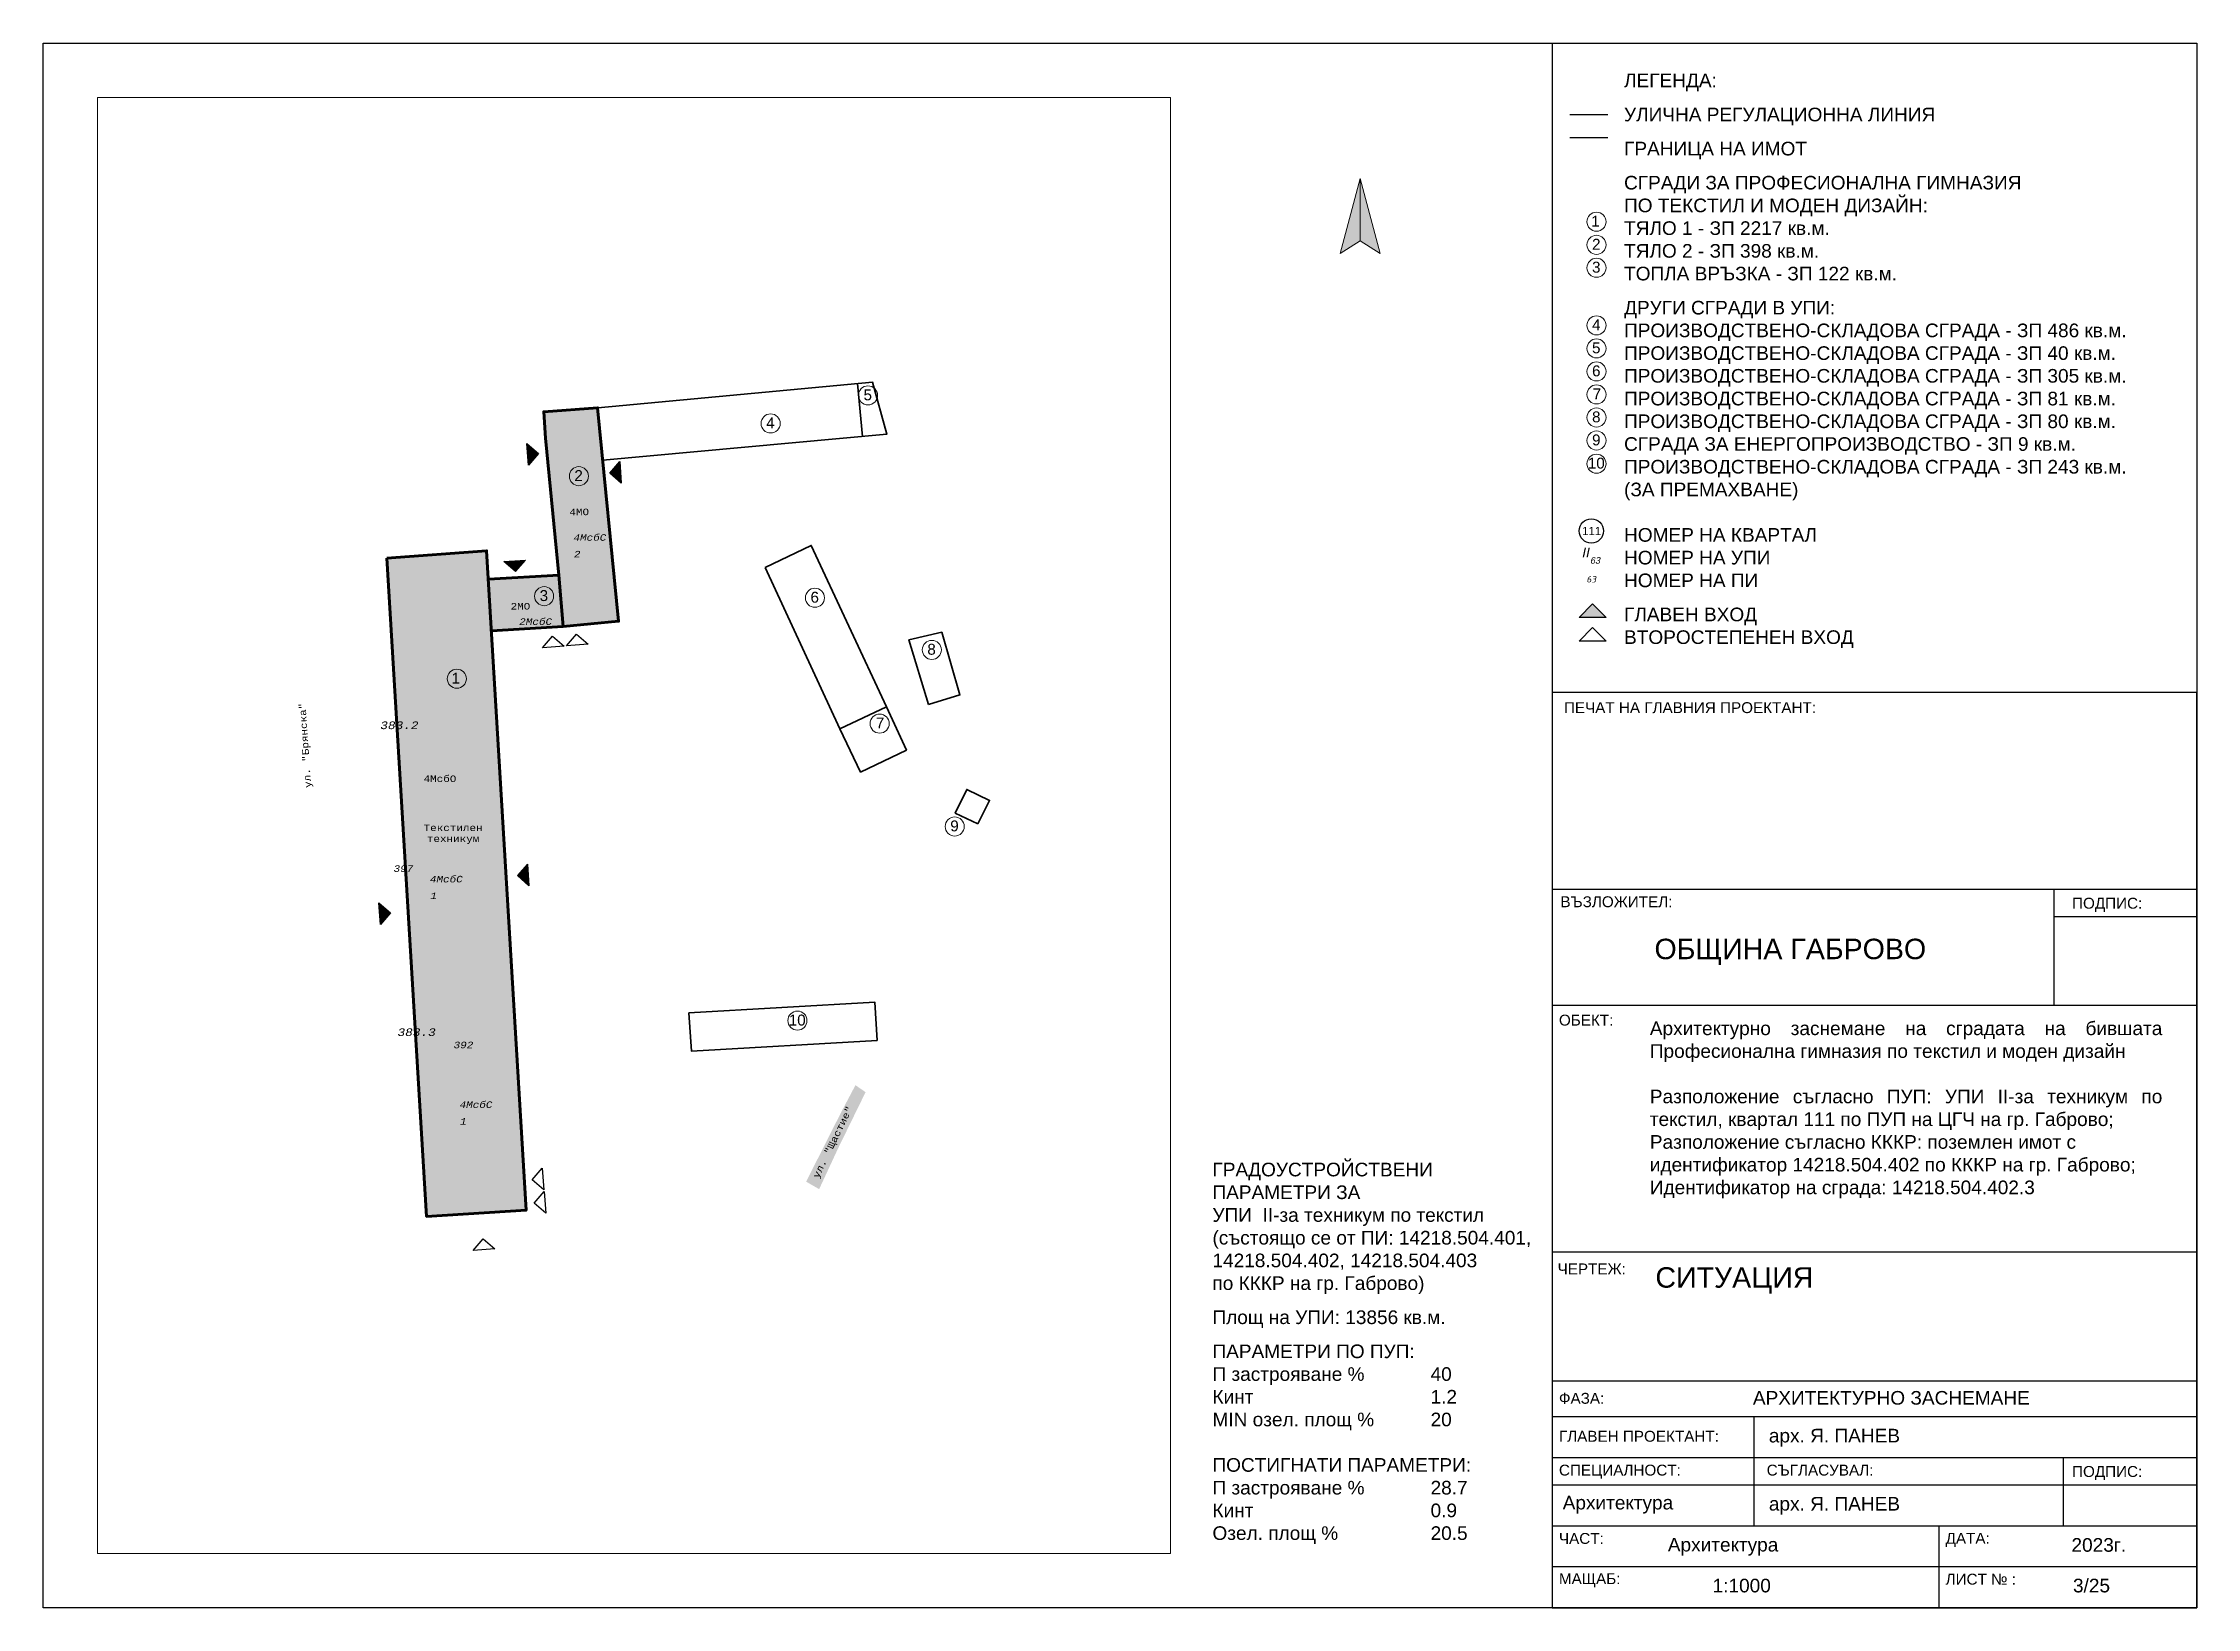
# Paper-space layout 'СИТУАЦИЯ' of a CAD drawing. Header units: inches, sheet in millimetres. Extents: x 20 to 415, y 5 to 292.
# The model-space entities are those that its viewports show. They can reach past a viewport. Long polylines and large blocks are cut down to what shows.
import ezdxf

# ---------------------------------------------------------------- set-up
doc = ezdxf.new("R2010")
doc.units = ezdxf.units.IN
doc.header["$MEASUREMENT"] = 0
for name, color, linetype, lineweight in [('Входове', 252, 'Continuous', 25), ('Ситуация дебела линия', 7, 'Continuous', 70), ('Ситуация тънка линия', 7, 'Continuous', 35)]:
    doc.layers.add(name, color=color, linetype=linetype, lineweight=lineweight)
doc.layers.add('Ситуация текст', color=7, linetype='Continuous', lineweight=18, transparency=0.25)
doc.layers.add('Ситуация щрих', color=7, linetype='Continuous', lineweight=18, true_color=0xdbdbdb, transparency=0.25)
doc.styles.add('Arial', font='arial.ttf')
doc.styles.get("Standard").update_dxf_attribs({"font": 'arial.ttf'})
doc.styles.add('STYLE007', font='COMPLEX', dxfattribs={"width": 2, "oblique": 10, "height": 2})

msp = doc.modelspace()

# ---------------------------------------------------------------- hatches: boundary and pattern name
at = {"layer": 'Входове', "ltscale": 10}
h = msp.add_hatch(color=256, dxfattribs=at)
h.dxf.hatch_style = 1
h.paths.add_polyline_path([(-32156.2, 58511.1), (-31972.4, 58724), (-32185.3, 58907.8)])
h = msp.add_hatch(color=256, dxfattribs=at)
h.dxf.hatch_style = 1
h.paths.add_polyline_path([(-30480.5, 58579.9), (-30664.3, 58367), (-30451.4, 58183.2)])
h = msp.add_hatch(color=256, dxfattribs=at)
h.dxf.hatch_style = 1
h.paths.add_polyline_path([(-32607.6, 56743.9), (-32394.7, 56560.2), (-32210.9, 56773.1)])
h = msp.add_hatch(color=256, dxfattribs=at)
h.dxf.hatch_style = 1
h.paths.add_polyline_path([(-32174.1, 51197), (-32357.8, 50984.1), (-32144.9, 50800.3)])
h = msp.add_hatch(color=256, dxfattribs=at)
h.dxf.hatch_style = 1
h.paths.add_polyline_path([(-34867.6, 50090.9), (-34683.8, 50303.8), (-34896.8, 50487.6)])
at = {"layer": 'Ситуация щрих', "ltscale": 50, "transparency": 33554503}
h = msp.add_hatch(color=256, dxfattribs=at)
h.dxf.hatch_style = 1
h.paths.add_polyline_path([(-31598.5, 56496.6), (-31519.7, 55550.8), (-30501.6, 55648.7), (-30885.4, 59564.5), (-31873.5, 59490.6), (-31841.3, 59010.6)])
h.paths.add_polyline_path([(-31519.7, 55550.8), (-31598.5, 56496.6), (-32889.7, 56421.5), (-32833, 55472.2)])
h.paths.add_polyline_path([(-34021.9, 44733.8), (-32197.6, 44848.3), (-32920.9, 56942.6), (-34751.7, 56808)])
at = {"layer": 'Ситуация щрих', "ltscale": 10, "true_color": 0xffffff}
h = msp.add_hatch(color=7, dxfattribs=at)
h.dxf.hatch_style = 1
h.paths.add_polyline_path([(-25971.9, 47013.8), (-26157.8, 47141.3), (-26419.5, 46645.4), (-27061.9, 45372.2), (-26823.5, 45234.6), (-26474.6, 45985.9)])

# ---------------------------------------------------------------- linework, layer by layer
at = {"layer": 'Входове', "ltscale": 10}
for p, q in [((-32185.3, 58907.8), (-31972.4, 58724)), ((-32156.2, 58511.1), (-32185.3, 58907.8)), ((-31972.4, 58724), (-32156.2, 58511.1)), ((-30664.3, 58367), (-30480.5, 58579.9)), ((-30480.5, 58579.9), (-30451.4, 58183.2)), ((-30451.4, 58183.2), (-30664.3, 58367)), ((-32607.6, 56743.9), (-32210.9, 56773.1)), ((-32394.7, 56560.2), (-32607.6, 56743.9)), ((-32210.9, 56773.1), (-32394.7, 56560.2)), ((-31897.3, 55165.2), (-31713.6, 55378.1)), ((-31713.6, 55378.1), (-31500.6, 55194.3)), ((-31459.1, 55201.9), (-31275.3, 55414.8)), ((-31275.3, 55414.8), (-31062.4, 55231)), ((-31500.6, 55194.3), (-31897.3, 55165.2)), ((-31062.4, 55231), (-31459.1, 55201.9)), ((-32357.8, 50984.1), (-32174.1, 51197)), ((-32144.9, 50800.3), (-32357.8, 50984.1)), ((-32174.1, 51197), (-32144.9, 50800.3)), ((-34896.8, 50487.6), (-34683.8, 50303.8)), ((-34867.6, 50090.9), (-34896.8, 50487.6)), ((-34683.8, 50303.8), (-34867.6, 50090.9)), ((-32085.9, 45404.5), (-31902.2, 45617.4)), ((-31902.2, 45617.4), (-31873, 45220.8)), ((-31873, 45220.8), (-32085.9, 45404.5)), ((-32051.7, 44978.7), (-31868, 45191.6)), ((-31868, 45191.6), (-31838.8, 44795)), ((-31838.8, 44795), (-32051.7, 44978.7)), ((-33170.1, 44112.2), (-32986.3, 44325.1)), ((-32986.3, 44325.1), (-32773.4, 44141.4)), ((-32773.4, 44141.4), (-33170.1, 44112.2))]:
    msp.add_line(p, q, dxfattribs=at)
at = {"layer": 'Ситуация дебела линия', "ltscale": 50}
for points in [[(-31519.7, 55550.8), (-30501.6, 55648.7), (-30885.4, 59564.5), (-31873.5, 59490.6), (-31841.3, 59010.6), (-31598.5, 56496.6), (-31519.7, 55550.8)], [(-34751.7, 56808), (-34021.9, 44733.8), (-32197.6, 44848.3), (-32920.9, 56942.6), (-34751.7, 56808)], [(-31598.5, 56496.6), (-32889.7, 56421.5)], [(-31519.7, 55550.8), (-32833, 55472.2)]]:
    msp.add_lwpolyline(points, dxfattribs=at)
at = {"layer": 'Ситуация тънка линия', "ltscale": 50}
for p, q in [((-26027.5, 59037.5), (-26117.8, 60008.3)), ((-26443.2, 53679.1), (-25588.1, 54080.9))]:
    msp.add_line(p, q, dxfattribs=at)
for points in [[(-30790.9, 58602.1), (-25581.8, 59078.3), (-25844.6, 60033.7), (-30885.2, 59564.6)], [(-29211.1, 48469.6), (-29163.8, 47764.4), (-25761.6, 47963.4), (-25802.9, 48664.5), (-29211.1, 48469.6)]]:
    msp.add_lwpolyline(points, dxfattribs=at)
for points in [[(-27815.3, 56634.5), (-26443.2, 53679.1), (-26065.1, 52884.5), (-25223.6, 53288.3), (-25588.1, 54080.9), (-26968.3, 57041.5)], [(-24818.5, 54121.4), (-25177.3, 55310.6), (-24573.7, 55447.5), (-24242.5, 54298.5)], [(-23915.9, 51933.2), (-24327.3, 52131.8), (-24117.9, 52565.9), (-23697.9, 52363.2)]]:
    msp.add_lwpolyline(points, close=True, dxfattribs=at)

# ---------------------------------------------------------------- texts
at = {"layer": 'Ситуация текст', "ltscale": 50, "attachment_point": 1}
for s, width, heights, insert, char_height in [('{\\fCourier New|b0|i0|c0|p49;4\\fCourier New|b0|i0|c204|p49;М\\fCourier New|b0|i0|c0|p49;O}', 754.167, [329.9], (-31403.4, 57715.1), 120), ('{\\fCourier New|b0|i0|c0|p49;2\\fCourier New|b0|i0|c204|p49;М\\fCourier New|b0|i0|c0|p49;O}', 754.167, [329.9], (-32481.8, 55984.7), 120), ('{\\fCourier New|b0|i1|c0|p49;383.2}', 968.688, [328.1], (-34872, 53811.8), 140), ('{\\fCourier New|b0|i0|c0|p49;4\\fCourier New|b0|i0|c204|p49;Мсб\\fCourier New|b0|i0|c0|p49;O}', 754.167, [329.9], (-34077.7, 52821.5), 120), ('\\pxqc;{\\fCourier New|b0|i0|c204|p49;Текстилен\\fCourier New|b0|i0|c0|p49;\\P\\fCourier New|b0|i0|c204|p49;техникум}', 1717.333, [687.9], (-34395.6, 51922.1), 120), ('{\\fCourier New|b0|i1|c0|p49;397}', 619.801, [246.4], (-34627.3, 51173.5), 120), ('{\\fCourier New|b0|i1|c0|p49;383.3}', 812.765, [191.9], (-34555.7, 48182.8), 140), ('{\\fCourier New|b0|i1|c0|p49;392}', 595.697, [169.2], (-33526.5, 47939.2), 120)]:
    msp.add_mtext_dynamic_manual_height_columns(s, width=width, gutter_width=1000, heights=heights, dxfattribs=dict(at, insert=insert, char_height=char_height))
at = {"layer": 'Ситуация текст', "color": 251, "ltscale": 50, "true_color": 0x636466, "char_height": 120, "attachment_point": 1}
for s, width, heights, insert in [('{\\fCourier New|b0|i1|c0|p49;4\\fCourier New|b0|i1|c204|p49;МсбС}', 697.953, [240.7], (-31328.7, 57245.9)), ('{\\fCourier New|b0|i1|c0|p49;2}', 280.119, [222.1], (-31321.3, 56940.3)), ('{\\fCourier New|b0|i1|c0|p49;2\\fCourier New|b0|i1|c204|p49;МсбС}', 697.953, [240.7], (-32323.2, 55702.8)), ('{\\fCourier New|b0|i1|c0|p49;4\\fCourier New|b0|i1|c204|p49;МсбС}', 745.124, [307.6], (-33961.2, 50980.4)), ('{\\fCourier New|b0|i1|c0|p49;1}', 197.853, [187.7], (-33953.8, 50674.8)), ('{\\fCourier New|b0|i1|c0|p49;4\\fCourier New|b0|i1|c204|p49;МсбС}', 697.953, [240.7], (-33417.2, 46843.4)), ('{\\fCourier New|b0|i1|c0|p49;1}', 280.119, [222.1], (-33409.7, 46537.8))]:
    msp.add_mtext_dynamic_manual_height_columns(s, width=width, gutter_width=1000, heights=heights, dxfattribs=dict(at, insert=insert))
at = {"layer": 'Ситуация текст', "ltscale": 50, "char_height": 120, "attachment_point": 1}
for s, insert, rotation in [('\\pxqc;{\\fCourier New|b0|i0|c204|p49;ул. "Брянска"}', (-36251.7, 52512.6), 93.93998), ('\\pxqc;{\\fCourier New|b0|i0|c204|p49;ул. "Щастие"}', (-27005, 45352.2), 63.98564)]:
    msp.add_mtext_dynamic_manual_height_columns(s, width=1717.333, gutter_width=1000, heights=[687.9], dxfattribs=dict(at, insert=insert, rotation=rotation))

psp = doc.layouts.new('СИТУАЦИЯ')

# ---------------------------------------------------------------- hatches: boundary and pattern name
at = {"ltscale": 10, "true_color": 0x636466}
h = psp.add_hatch(color=251, dxfattribs=at)
h.dxf.hatch_style = 1
h.paths.add_polyline_path([(306.65, 186.66), (304.16, 189.14), (301.67, 186.66)])
at = {"layer": 'Ситуация дебела линия', "ltscale": 50}
h = psp.add_hatch(color=256, dxfattribs=at)
h.dxf.hatch_style = 1
h.paths.add_polyline_path([(261.52, 267.14), (257.85, 253.42), (261.52, 255.73)])
h = psp.add_hatch(color=256, dxfattribs=at)
h.dxf.hatch_style = 1
h.paths.add_polyline_path([(261.52, 267.14), (261.52, 255.73), (265.2, 253.42)])

# ---------------------------------------------------------------- linework, layer by layer
for p, q in [((296.74, 292), (296.74, 5.01)), ((414.99, 172.91), (296.74, 172.91)), ((414.99, 5.01), (414.99, 172.91)), ((414.99, 136.74), (296.74, 136.74)), ((388.73, 136.74), (388.73, 115.49)), ((414.99, 131.74), (388.73, 131.74)), ((414.99, 115.49), (296.74, 115.49)), ((414.99, 70.27), (296.74, 70.27)), ((414.99, 46.61), (296.74, 46.61)), ((414.99, 40.03), (296.74, 40.03)), ((333.73, 40.03), (333.73, 20.03)), ((414.99, 32.53), (296.74, 32.53)), ((390.45, 32.53), (390.45, 20.03)), ((414.99, 27.53), (296.74, 27.53)), ((414.99, 20.03), (296.74, 20.03)), ((414.99, 20.03), (296.74, 20.03)), ((367.65, 20.03), (367.65, 5.01)), ((414.99, 12.53), (296.74, 12.53)), ((296.74, 5.01), (414.99, 5.01))]:
    psp.add_line(p, q)
at = {"color": 251, "ltscale": 10, "true_color": 0x636466}
for p, q in [((301.67, 186.66), (304.16, 189.14)), ((306.65, 186.66), (301.67, 186.66)), ((304.16, 189.14), (306.65, 186.66)), ((301.67, 182.31), (304.16, 184.8)), ((306.65, 182.31), (301.67, 182.31)), ((304.16, 184.8), (306.65, 182.31))]:
    psp.add_line(p, q, dxfattribs=at)
at = {"ltscale": 50}
psp.add_lwpolyline([(20, 292), (414.99, 292), (414.99, 5.01), (20, 5.01)], close=True, dxfattribs=at)
at = {"lineweight": 15, "ltscale": 50}
for centre in [(304.88, 259.24), (304.88, 255), (304.88, 250.79), (304.88, 240.23), (304.88, 236), (304.88, 231.78), (304.88, 227.56), (304.88, 223.33), (304.88, 219.11), (304.88, 214.85)]:
    psp.add_circle(centre, 1.75, dxfattribs=at)
at = {"color": 1, "linetype": 'Continuous'}
psp.add_circle((303.93, 202.53), 2.23, dxfattribs=at)
at = {"layer": 'Ситуация дебела линия', "color": 1, "lineweight": 30, "ltscale": 50}
psp.add_line((306.96, 278.81), (299.96, 278.81), dxfattribs=at)
at = {"layer": 'Ситуация дебела линия', "color": 5, "lineweight": 30, "ltscale": 50}
psp.add_line((306.96, 274.63), (299.96, 274.63), dxfattribs=at)
at = {"layer": 'Ситуация дебела линия', "lineweight": 9, "ltscale": 50}
psp.add_line((261.52, 255.73), (261.52, 267.14), dxfattribs=at)
psp.add_lwpolyline([(261.52, 267.14), (265.2, 253.42), (261.52, 255.73), (257.85, 253.42)], close=True, dxfattribs=at)
at = {"layer": 'Ситуация дебела линия', "lineweight": 15, "ltscale": 50}
for centre in [(171.28, 227.39), (153.43, 222.24), (118.26, 212.57), (111.88, 190.57), (161.55, 190.27), (182.98, 180.71), (95.88, 175.43), (173.42, 167.19), (187.18, 148.32), (158.34, 112.72)]:
    psp.add_circle(centre, 1.75, dxfattribs=at)

# ---------------------------------------------------------------- texts
at = {"color": 1, "linetype": 'Continuous', "style": 'Arial'}
psp.add_text('111', height=1.5, dxfattribs=at).set_placement((302.24, 201.77))
at = {"color": 160, "oblique": 12}
for s, height, p in [('II', 1.8, (302.11, 197.66)), ('63', 1.2, (303.68, 196.52))]:
    psp.add_text(s, height=height, dxfattribs=at).set_placement(p)
at = {"color": 7, "lineweight": 13, "style": 'STYLE007', "oblique": 10}
psp.add_text('63', height=1.2, dxfattribs=at).set_placement((303.05, 193.07))
at = {"attachment_point": 1}
for s, insert, char_height, width in [('\\pxsm1.5;{\\C256;\\c0;ЛЕГЕНДА:\\P\\ps*;УЛИЧНА РЕГУЛАЦИОННА ЛИНИЯ\\P\\psm1.5;ГРАНИЦА НА ИМОТ\\P\\psm1;СГРАДИ ЗА ПРОФЕСИОНАЛНА ГИМНАЗИЯ\\PПО ТЕКСТИЛ И МОДЕН ДИЗАЙН:\\PТЯЛО 1 - ЗП 2217 кв.м.\\PТЯЛО 2 - ЗП 398 кв.м.\\P\\psm1.5;ТОПЛА ВРЪЗКА - ЗП 122 кв.м.\\P\\psm1;ДРУГИ СГРАДИ В УПИ:\\PПРОИЗВОДСТВЕНО-СКЛАДОВА СГРАДА - ЗП 486 кв.м.\\PПРОИЗВОДСТВЕНО-СКЛАДОВА СГРАДА - ЗП 40 кв.м.\\PПРОИЗВОДСТВЕНО-СКЛАДОВА СГРАДА - ЗП 305 кв.м.\\PПРОИЗВОДСТВЕНО-СКЛАДОВА СГРАДА - ЗП 81 кв.м.\\PПРОИЗВОДСТВЕНО-СКЛАДОВА СГРАДА - ЗП 80 кв.м.\\PСГРАДА ЗА ЕНЕРГОПРОИЗВОДСТВО - ЗП 9 кв.м.\\PПРОИЗВОДСТВЕНО-СКЛАДОВА СГРАДА - ЗП 243 кв.м.\\P(ЗА ПРЕМАХВАНЕ)\\P\\PНОМЕР НА КВАРТАЛ\\PНОМЕР НА УПИ\\P\\psm1.5;НОМЕР НА ПИ\\P\\psm1;ГЛАВЕН ВХОД\\P\\psm1.5;ВТОРОСТЕПЕНЕН ВХОД}', (309.93, 286.4), 2.5, 104.1364), ('\\pxqc;{\\C256;\\c0;1}', (303.22, 260.34), 2, 2.9389), ('\\pxqc;{\\C256;\\c0;2}', (303.37, 256.1), 2, 2.9389), ('\\pxqc;{\\C256;\\c0;3}', (303.37, 251.9), 2, 2.9389), ('\\pxqc;{\\C256;\\c0;4}', (303.37, 241.33), 2, 2.9389), ('\\pxqc;{\\C256;\\c0;5}', (303.37, 237.11), 2, 2.9389), ('\\pxqc;{\\C256;\\c0;6}', (303.37, 232.88), 2, 2.9389), ('\\pxqc;{\\C256;\\c0;5}', (169.77, 228.49), 2, 2.9389), ('\\pxqc;{\\C256;\\c0;7}', (303.49, 228.66), 2, 2.9389), ('\\pxqc;{\\C256;\\c0;4}', (151.92, 223.34), 2, 2.9389), ('\\pxqc;{\\C256;\\c0;8}', (303.37, 224.44), 2, 2.9389), ('\\pxqc;{\\C256;\\c0;9}', (303.37, 220.22), 2, 2.9389), ('\\pxqc;{\\C256;\\c0;2}', (116.74, 213.68), 2, 2.9389), ('\\pxqc;{\\C256;\\c0;10}', (303.37, 215.96), 2, 2.9389), ('\\pxqc;{\\C256;\\c0;3}', (110.37, 191.67), 2, 2.9389), ('\\pxqc;{\\C256;\\c0;6}', (160.04, 191.37), 2, 2.9389), ('\\pxqc;{\\C256;\\c0;8}', (181.47, 181.82), 2, 2.9389), ('\\pxqc;{\\C256;\\c0;1}', (94.22, 176.53), 2, 2.9389), ('ПЕЧАТ НА ГЛАВНИЯ ПРОЕКТАНТ:', (298.91, 171.12), 2, 50.1152), ('\\pxqc;{\\C256;\\c0;7}', (172.03, 168.3), 2, 2.9389), ('\\pxqc;{\\C256;\\c0;9}', (185.67, 149.43), 2, 2.9389), ('{\\fArial|b0|i0|c204|p34;ВЪЗЛОЖИТЕЛ}:', (298.27, 135.52), 2, 39.9093), ('{\\fArial|b0|i0|c204|p34;ПОДПИС:}', (392.09, 135.25), 2, 39.9093), ('ОБЩИНА ГАБРОВО', (315.51, 127.74), 3.75, 99.9482), ('\\pxqc;{\\C256;\\c0;10}', (156.83, 113.82), 2, 2.9389), ('ОБЕКТ:', (297.99, 113.81), 2, 39.9093), ('\\pxqj;{\\C256;\\c0;Архитектурно заснемане на сградата на бившата Професионална гимназия по текстил и моден дизайн\\P\\PРазположение съгласно ПУП: УПИ II-за техникум по текстил, квартал 111 по ПУП на ЦГЧ на гр. Габрово;\\P\\pq*;Разположение съгласно КККР: поземлен имот с идентификатор 14218.504.402 по КККР на гр. Габрово;\\P\\pqj;Идентификатор на сграда: 14218.504.402.3}', (314.66, 112.56), 2.5, 93.7065), ('\\pxsm1;{\\C256;\\c0;ГРАДОУСТРОЙСТВЕНИ\\PПАРАМЕТРИ ЗА \\PУПИ  II-за техникум по текстил\\P(състоящо се от ПИ: 14218.504.401,\\P14218.504.402, 14218.504.403\\P\\psm1.5;по КККР на гр. Габрово)\\PПлощ на УПИ: 13856 кв.м. \\P\\psm1;ПАРАМЕТРИ ПО ПУП:\\PП застрoяване %^I^I40\\PКинт^I^I^I^I1.2\\PMIN озел. площ %^I^I20\\P\\PПОСТИГНАТИ ПАРАМЕТРИ:\\PП застрoяване %^I^I28.7\\PКинт^I^I^I^I0.9\\PОзел. площ %^I^I20.5}', (234.45, 86.66), 2.5, 63.6124), ('{\\fArial|b0|i0|c204|p34;ЧЕРТЕЖ}:', (297.75, 68.18), 2, 39.9093), ('СИТУАЦИЯ', (315.68, 67.49), 3.75, 103.8157), ('{\\fArial|b0|i0|c204|p34;ФАЗА}:', (297.99, 44.45), 2, 39.9093), ('АРХИТЕКТУРНО ЗАСНЕМАНЕ', (333.56, 44.79), 2.5, 70.9204), ('ГЛАВЕН ПРОЕКТАНТ:', (297.99, 37.49), 2, 39.9093), ('  арх. Я. ПАНЕВ', (334.55, 37.86), 2.5, 70.9204), ('СПЕЦИАЛНОСТ:', (297.99, 31.28), 2, 39.9093), ('СЪГЛАСУВАЛ:', (336.09, 31.28), 2, 39.9093), ('{\\fArial|b0|i0|c204|p34;ПОДПИС:}', (392.09, 31.03), 2, 39.9093), ('Архитектура', (298.68, 25.57), 2.5, 70.9204), ('  арх. Я. ПАНЕВ', (334.55, 25.36), 2.5, 70.9204), ('ЧАСТ{\\fArial|b0|i0|c238|p34;:}', (297.99, 18.75), 2, 39.9093), ('{\\fArial|b0|i0|c204|p34;Архитектура}', (317.96, 17.86), 2.5, 70.9204), ('{\\fArial|b0|i0|c204|p34;ДАТА}:', (368.9, 18.78), 2, 39.9093), ('{\\fArial|b0|i0|c162|p34;   }2023г{\\fArial|b0|i0|c162|p34;.}', (389.07, 17.81), 2.5, 70.9204), ('{\\fArial|b0|i0|c204|p34;МАЩАБ}:', (297.99, 11.37), 2, 39.9093), ('   1:1000', (323.26, 10.36), 2.5, 70.9204), ('{\\fArial|b0|i0|c204|p34;ЛИСТ № }:', (368.9, 11.28), 2, 39.9093), ('  3/25', (390.32, 10.36), 2.5, 70.9204)]:
    psp.add_mtext(s, dxfattribs=dict(at, insert=insert, char_height=char_height, width=width))

# ---------------------------------------------------------------- viewports
at = {"layer": 'Defpoints', "ltscale": 50, "view_target_point": (-30218.72, 51903.59)}
psp.add_viewport(center=(128.37, 148.5), size=(196.74, 266.991), view_center_point=(0, 0), view_height=26699.07, dxfattribs=at)

doc.saveas('drawing.dxf')
